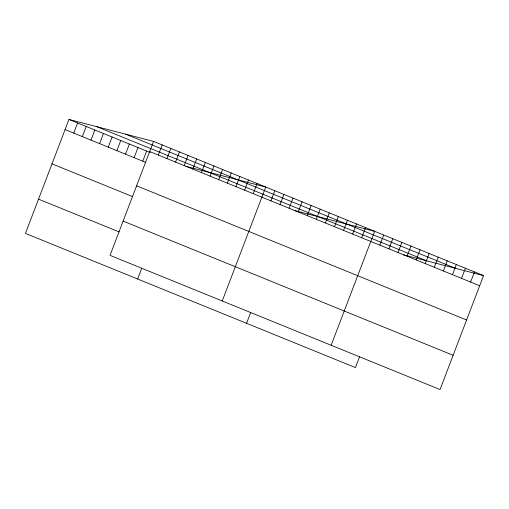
<?xml version="1.0" encoding="UTF-8"?>
<svg xmlns="http://www.w3.org/2000/svg" width="509" height="509" viewBox="0 0 509 509"><rect width="100%" height="100%" fill="white"/><g stroke="black" fill="none" stroke-linecap="round" stroke-linejoin="round"><path stroke-width="0.76" d="M153.546 141.413L110.039 255.353L440.043 389.544L483.55 275.604L153.546 141.413L68.957 119.456L25.45 233.396L355.454 367.587L359.539 356.879M73.722 133.103L77.591 122.968M82.35 136.609L86.218 126.48M90.984 140.121L94.852 129.986M99.611 143.633L103.48 133.498M108.245 147.139L112.114 137.004M116.873 150.651L120.741 140.516M125.507 154.163L129.375 144.028M134.134 157.669L138.003 147.534M142.768 161.181L146.637 151.046M158.312 155.06L162.18 144.925M166.939 158.566L170.808 148.431M175.573 162.078L179.442 151.943M137.653 279.021L141.737 268.313M184.201 165.584L188.076 155.455M192.835 169.096L196.703 158.961M201.462 172.608L205.337 162.473M210.096 176.114L213.965 165.979M218.724 179.626L222.598 169.491M227.358 183.132L231.226 173.003M235.985 186.644L239.86 176.508M244.619 190.156L248.487 180.021M253.247 193.662L257.121 183.526M222.242 300.978L265.749 187.038L185.81 166.29M270.953 200.864L274.822 190.729M280.026 204.554L283.901 194.419M289.106 208.245L292.974 198.109M246.553 323.304L250.638 312.596M298.179 211.935L302.047 201.799M307.251 215.625L311.126 205.49M316.331 219.315L320.199 209.18M325.404 223.006L329.272 212.87M334.477 226.696L338.351 216.56M343.556 230.386L347.424 220.251M352.629 234.076L356.497 223.941M361.702 237.767L365.577 227.631M331.143 345.261L374.649 231.321L294.711 210.573M379.854 245.147L383.722 235.012M388.927 248.837L392.802 238.702M398.006 252.528L401.875 242.392M407.079 256.218L410.948 246.082M416.152 259.908L420.027 249.773M425.231 263.598L429.1 253.463M434.304 267.289L438.173 257.153M443.377 270.979L447.252 260.843M452.456 274.669L456.325 264.534M461.529 278.359L465.398 268.224M470.602 282.05L474.477 271.914M403.612 254.856L483.55 275.604M125.634 134.166L455.638 268.358M96.875 126.703L426.873 260.894M149.678 151.548L479.682 285.74M68.957 119.456L150.231 152.509M65.088 129.591L145.644 162.352M136.597 185.804L466.6 319.996M52.007 163.847L132.563 196.601M123.121 221.097L453.125 355.288M38.531 199.14L119.087 231.9"/></g></svg>
